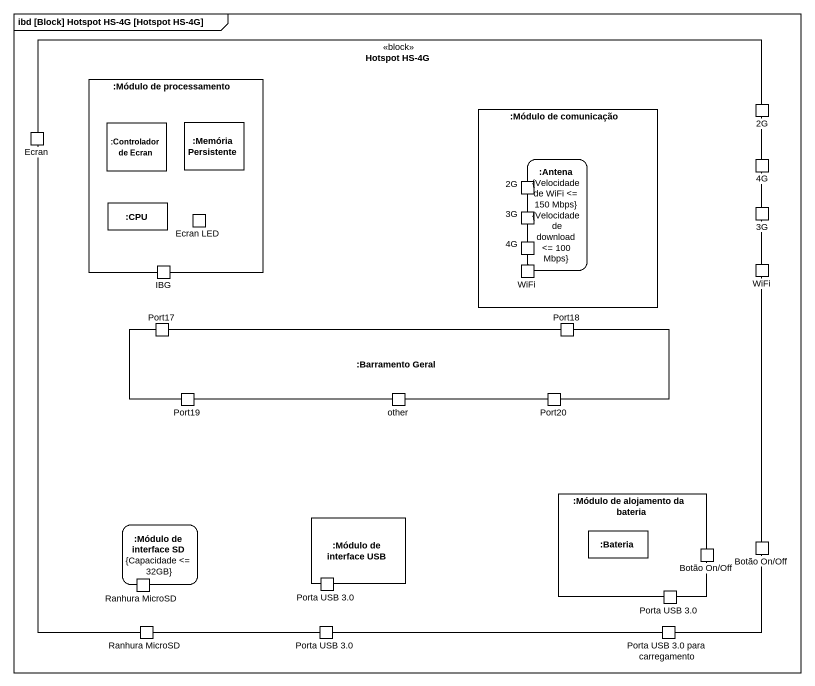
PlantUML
@startuml
mainframe ibd [Block] Hotspot HS-4G [Hotspot HS-4G]
rectangle "Hotspot HS-4G" as Hotspot_HS_4G <<block>> {
  rectangle ":Módulo de processamento" as Módulo_de_processamento {
    rectangle ":Controlador de Ecran" as Controlador_de_Ecran
    rectangle ":Memória Persistente" as Memória_Persistente
    rectangle ":CPU" as CPU
    port "Ecran LED" as Ecran_LED
    port IBG
  }
  rectangle ":Módulo de comunicação" as Módulo_de_comunicação {
    rectangle ":Antena\n{Velocidade de WiFi <= 150 Mbps}\n{Velocidade de download <= 100 Mbps}" as Antena {
      port "2G" as p2G_2
      port "3G" as p3G
      port "4G" as p4G_2
      port WiFi
    }
  }
  port "2G" as p2G
  port Ecran
  port "4G" as p4G
  port "3G" as p3G_2
  port "WiFi" as WiFi_2
  rectangle ":Barramento Geral" as Barramento_Geral {
    port Port17
    port Port18
    port Port19
    port other
    port Port20
  }
  rectangle ":Módulo de alojamento da bateria" as Módulo_de_alojamento_da {
    rectangle ":Bateria" as Bateria
    port "Botão On/Off" as Botão_On_Off
    port "Porta USB 3.0" as Porta_USB_3_0_2
  }
  rectangle ":Módulo de interface SD\n{Capacidade <= 32GB}" as Módulo_de_interface_SD {
    port "Ranhura MicroSD" as Ranhura_MicroSD
  }
  rectangle ":Módulo de interface USB" as Módulo_de_interface_USB {
    port "Porta USB 3.0" as Porta_USB_3_0
  }
  port "Botão On/Off" as Botão_On_Off_2
  port "Ranhura MicroSD" as Ranhura_MicroSD_2
  port "Porta USB 3.0" as Porta_USB_3_0_3
  port "Porta USB 3.0 para carregamento" as Porta_USB_3_0_para
}
@enduml
